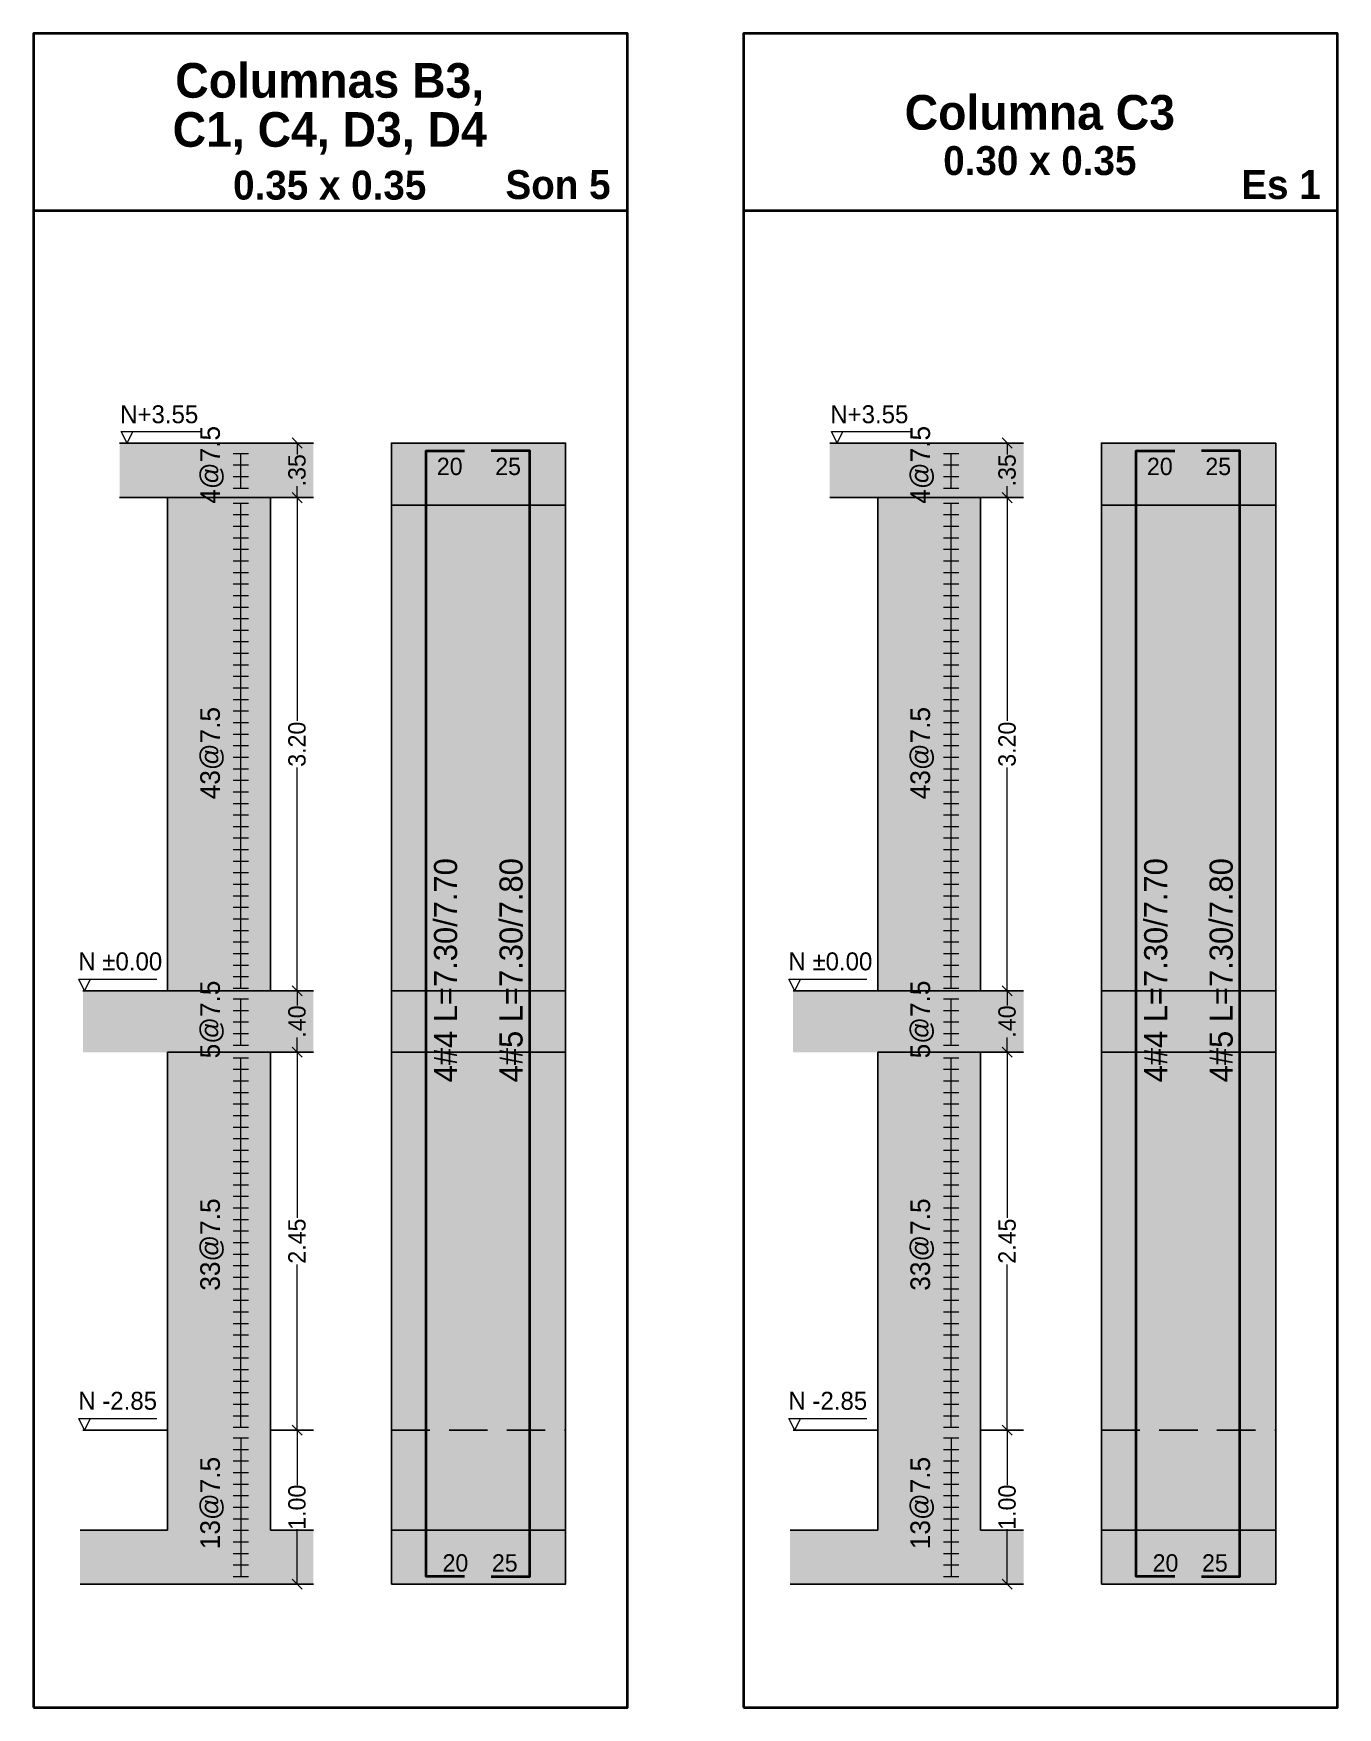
# Model space of a CAD drawing. Header units: metres. Extents: x 187 to 346, y 195 to 238.
# Drawn here: x 271.18 to 279.65, y 210.4 to 221.27 of the extents above; entities that cross this region are included whole.
import ezdxf
from ezdxf.enums import TextEntityAlignment as Align

# ---------------------------------------------------------------- set-up
doc = ezdxf.new("R2010")
doc.units = ezdxf.units.M
doc.linetypes.add('HIDDEN', pattern=[0.375, 0.25, -0.125])
doc.layers.add('Achu-Sombra 3', color=9, linetype='Continuous', lineweight=13, true_color=0xc9c9c9)
doc.layers.add('Achu-Sombra 4', color=254, linetype='Continuous', lineweight=13, true_color=0xe0e0e0)
for name, color, linetype, lineweight in [('Tex-Cuadros', 24, 'Continuous', 35), ('Tex-Tex', 8, 'Continuous', 25), ('¡Despiece-Cotas', 13, 'Continuous', 25), ('¡Despiece-Estribos', 1, 'Continuous', 13), ('¡Despiece-Refuerzo 1', 144, 'Continuous', 35), ('¡Despiece-T-refuerzo', 8, 'Continuous', 25), ('¡Despiece-Vigas', 8, 'Continuous', 25)]:
    doc.layers.add(name, color=color, linetype=linetype, lineweight=lineweight)
doc.styles.add('Century Gothic', font='GOTHIC.TTF')
doc.styles.add('Century Gothic Gordas', font='GOTHICB.TTF')
doc.styles.add('Cotas', font='GOTHIC.TTF')
doc.dimstyles.new('NINGUNA', dxfattribs={"dimtxt": 0.1125, "dimasz": 0.065, "dimexe": 0.025, "dimexo": 0.075, "dimgap": 0.005, "dimtad": 0, "dimtoh": 1, "dimzin": 4, "dimdsep": 46, "dimtxsty": 'Cotas', "dimblk": 'OBLIQUE', "dimcen": 0, "dimse1": 1, "dimse2": 1, "dimclrd": 256, "dimclre": 256, "dimclrt": 256, "dimadec": 1, "dimazin": 0, "dimtfac": 1.333333, "dimtix": 1, "dimtofl": 0, "dimtmove": 2, "dimatfit": 0, "dimfxl": 1, "dimtolj": 1, "dimtzin": 0, "dimlwd": 9, "dimlwe": 9, "dimarcsym": 0})

# ---------------------------------------------------------------- blocks, each defined once
blk = doc.blocks.new('_Oblique')
at = {"color": 0, "linetype": 'ByBlock', "lineweight": -2}
blk.add_line((-0.5, -0.5), (0.5, 0.5), dxfattribs=at)
blk = doc.blocks.new('*D336')
at = {"layer": 'Defpoints', "color": 0, "transparency": 16777216}
for p in [(277.501, 214.651), (277.607, 214.651), (277.607, 212.196)]:
    blk.add_point(p, dxfattribs=at)
at = {"layer": '¡Despiece-Cotas', "lineweight": 9, "transparency": 16777216}
for p, q in [((277.501, 214.651), (277.501, 213.575)), ((277.501, 212.196), (277.501, 213.272))]:
    blk.add_line(p, q, dxfattribs=at)
at = {"layer": '¡Despiece-Cotas', "lineweight": 9, "transparency": 16777216, "xscale": 0.065, "yscale": 0.065, "zscale": 0.065}
for p, rotation in [((277.501, 214.651), 90), ((277.501, 212.196), 270)]:
    blk.add_blockref('_Oblique', p, dxfattribs=dict(at, rotation=rotation))
at = {"layer": '¡Despiece-Cotas', "transparency": 16777216, "insert": (277.501, 213.424), "char_height": 0.1125, "attachment_point": 5, "rotation": 90, "style": 'Cotas'}
blk.add_mtext('\\A1;2.45', dxfattribs=at)
blk = doc.blocks.new('*D337')
at = {"layer": 'Defpoints', "color": 0, "transparency": 16777216}
for p in [(277.501, 215.05), (277.607, 215.05), (277.607, 214.651)]:
    blk.add_point(p, dxfattribs=at)
at = {"layer": '¡Despiece-Cotas', "lineweight": 9, "transparency": 16777216}
for p, q in [((277.501, 215.05), (277.501, 214.954)), ((277.501, 214.651), (277.501, 214.746))]:
    blk.add_line(p, q, dxfattribs=at)
at = {"layer": '¡Despiece-Cotas', "lineweight": 9, "transparency": 16777216, "xscale": 0.065, "yscale": 0.065, "zscale": 0.065}
for p, rotation in [((277.501, 215.05), 90), ((277.501, 214.651), 270)]:
    blk.add_blockref('_Oblique', p, dxfattribs=dict(at, rotation=rotation))
at = {"layer": '¡Despiece-Cotas', "transparency": 16777216, "insert": (277.501, 214.85), "char_height": 0.1125, "attachment_point": 5, "rotation": 90, "style": 'Cotas'}
blk.add_mtext('\\A1;.40', dxfattribs=at)
blk = doc.blocks.new('*D338')
at = {"layer": 'Defpoints', "color": 0, "transparency": 16777216}
for p in [(277.501, 212.196), (277.607, 212.196), (277.489, 211.196)]:
    blk.add_point(p, dxfattribs=at)
at = {"layer": '¡Despiece-Cotas', "lineweight": 9, "transparency": 16777216}
for p, q in [((277.501, 212.196), (277.501, 211.84)), ((277.501, 211.196), (277.501, 211.553))]:
    blk.add_line(p, q, dxfattribs=at)
at = {"layer": '¡Despiece-Cotas', "lineweight": 9, "transparency": 16777216, "xscale": 0.065, "yscale": 0.065, "zscale": 0.065}
for p, rotation in [((277.501, 212.196), 90), ((277.501, 211.196), 270)]:
    blk.add_blockref('_Oblique', p, dxfattribs=dict(at, rotation=rotation))
at = {"layer": '¡Despiece-Cotas', "transparency": 16777216, "insert": (277.501, 211.696), "char_height": 0.1125, "attachment_point": 5, "rotation": 90, "style": 'Cotas'}
blk.add_mtext('\\A1;1.00', dxfattribs=at)
blk = doc.blocks.new('Fleje Columnas')
at = {"layer": '¡Despiece-Estribos'}
blk.add_line((-0.0495, 0), (0.0495, 0), dxfattribs=at)
blk = doc.blocks.new('*U133')
at = {"layer": '¡Despiece-Estribos', "rotation": 90}
blk.add_blockref('Fleje Columnas', (0, 0), dxfattribs=at)
blk = doc.blocks.new('*U134')
at = {"layer": '¡Despiece-Estribos', "color": 0, "linetype": 'ByBlock', "lineweight": -2, "transparency": 16777216}
for p in [(-2.4, 0), (-2.325, 0), (-2.25, 0), (-2.175, 0), (-2.1, 0), (-2.025, 0), (-1.95, 0), (-1.875, 0), (-1.8, 0), (-1.725, 0), (-1.65, 0), (-1.575, 0), (-1.5, 0), (-1.425, 0), (-1.35, 0), (-1.275, 0), (-1.2, 0), (-1.125, 0), (-1.05, 0), (-0.975, 0), (-0.9, 0), (-0.825, 0), (-0.75, 0), (-0.675, 0), (-0.6, 0), (-0.525, 0), (-0.45, 0), (-0.375, 0), (-0.3, 0), (-0.225, 0), (-0.15, 0), (-0.075, 0), (0, 0)]:
    blk.add_blockref('*U133', p, dxfattribs=at)
blk = doc.blocks.new('*U115')
at = {"layer": '¡Despiece-Estribos', "rotation": 90}
blk.add_blockref('Fleje Columnas', (0, 0), dxfattribs=at)
blk = doc.blocks.new('*U116')
at = {"layer": '¡Despiece-Estribos', "color": 0, "linetype": 'ByBlock', "lineweight": -2, "transparency": 16777216}
for p in [(-0.3, 0), (-0.225, 0), (-0.15, 0), (-0.075, 0), (0, 0)]:
    blk.add_blockref('*U115', p, dxfattribs=at)
blk = doc.blocks.new('*U117')
at = {"layer": '¡Despiece-Estribos', "rotation": 90}
blk.add_blockref('Fleje Columnas', (0, 0), dxfattribs=at)
blk = doc.blocks.new('*U118')
at = {"layer": '¡Despiece-Estribos', "color": 0, "linetype": 'ByBlock', "lineweight": -2, "transparency": 16777216}
for p in [(-0.9, 0), (-0.825, 0), (-0.75, 0), (-0.675, 0), (-0.6, 0), (-0.525, 0), (-0.45, 0), (-0.375, 0), (-0.3, 0), (-0.225, 0), (-0.15, 0), (-0.075, 0), (0, 0)]:
    blk.add_blockref('*U117', p, dxfattribs=at)
blk = doc.blocks.new('*D339')
at = {"layer": 'Defpoints', "color": 0, "transparency": 16777216}
for p in [(277.501, 218.607), (277.607, 218.607), (277.607, 218.252)]:
    blk.add_point(p, dxfattribs=at)
at = {"layer": '¡Despiece-Cotas', "lineweight": 9, "transparency": 16777216}
for p, q in [((277.501, 218.607), (277.501, 218.532)), ((277.501, 218.252), (277.501, 218.327))]:
    blk.add_line(p, q, dxfattribs=at)
at = {"layer": '¡Despiece-Cotas', "lineweight": 9, "transparency": 16777216, "xscale": 0.065, "yscale": 0.065, "zscale": 0.065}
for p, rotation in [((277.501, 218.607), 90), ((277.501, 218.252), 270)]:
    blk.add_blockref('_Oblique', p, dxfattribs=dict(at, rotation=rotation))
at = {"layer": '¡Despiece-Cotas', "transparency": 16777216, "insert": (277.501, 218.43), "char_height": 0.1125, "attachment_point": 5, "rotation": 90, "style": 'Cotas'}
blk.add_mtext('\\A1;.35', dxfattribs=at)
blk = doc.blocks.new('*U119')
at = {"layer": '¡Despiece-Estribos', "rotation": 90}
blk.add_blockref('Fleje Columnas', (0, 0), dxfattribs=at)
blk = doc.blocks.new('*U120')
at = {"layer": '¡Despiece-Estribos', "color": 0, "linetype": 'ByBlock', "lineweight": -2, "transparency": 16777216}
for p in [(-3.15, 0), (-3.075, 0), (-3, 0), (-2.925, 0), (-2.85, 0), (-2.775, 0), (-2.7, 0), (-2.625, 0), (-2.55, 0), (-2.475, 0), (-2.4, 0), (-2.325, 0), (-2.25, 0), (-2.175, 0), (-2.1, 0), (-2.025, 0), (-1.95, 0), (-1.875, 0), (-1.8, 0), (-1.725, 0), (-1.65, 0), (-1.575, 0), (-1.5, 0), (-1.425, 0), (-1.35, 0), (-1.275, 0), (-1.2, 0), (-1.125, 0), (-1.05, 0), (-0.975, 0), (-0.9, 0), (-0.825, 0), (-0.75, 0), (-0.675, 0), (-0.6, 0), (-0.525, 0), (-0.45, 0), (-0.375, 0), (-0.3, 0), (-0.225, 0), (-0.15, 0), (-0.075, 0), (0, 0)]:
    blk.add_blockref('*U119', p, dxfattribs=at)
blk = doc.blocks.new('*U135')
at = {"layer": '¡Despiece-Estribos', "rotation": 90}
blk.add_blockref('Fleje Columnas', (0, 0), dxfattribs=at)
blk = doc.blocks.new('*U136')
at = {"layer": '¡Despiece-Estribos', "color": 0, "linetype": 'ByBlock', "lineweight": -2, "transparency": 16777216}
for p in [(-0.225, 0), (-0.15, 0), (-0.075, 0), (0, 0)]:
    blk.add_blockref('*U135', p, dxfattribs=at)
blk = doc.blocks.new('*D340')
at = {"layer": 'Defpoints', "color": 0, "transparency": 16777216}
for p in [(277.501, 218.252), (277.607, 218.252), (277.607, 215.05)]:
    blk.add_point(p, dxfattribs=at)
at = {"layer": '¡Despiece-Cotas', "lineweight": 9, "transparency": 16777216}
for p, q in [((277.501, 218.252), (277.501, 216.803)), ((277.501, 215.05), (277.501, 216.5))]:
    blk.add_line(p, q, dxfattribs=at)
at = {"layer": '¡Despiece-Cotas', "lineweight": 9, "transparency": 16777216, "xscale": 0.065, "yscale": 0.065, "zscale": 0.065}
for p, rotation in [((277.501, 218.252), 90), ((277.501, 215.05), 270)]:
    blk.add_blockref('_Oblique', p, dxfattribs=dict(at, rotation=rotation))
at = {"layer": '¡Despiece-Cotas', "transparency": 16777216, "insert": (277.501, 216.651), "char_height": 0.1125, "attachment_point": 5, "rotation": 90, "style": 'Cotas'}
blk.add_mtext('\\A1;3.20', dxfattribs=at)
blk = doc.blocks.new('*D327')
at = {"layer": 'Defpoints', "color": 0, "transparency": 16777216}
for p in [(272.889, 214.651), (272.995, 214.651), (272.995, 212.196)]:
    blk.add_point(p, dxfattribs=at)
at = {"layer": '¡Despiece-Cotas', "lineweight": 9, "transparency": 16777216}
for p, q in [((272.889, 214.651), (272.889, 213.575)), ((272.889, 212.196), (272.889, 213.272))]:
    blk.add_line(p, q, dxfattribs=at)
at = {"layer": '¡Despiece-Cotas', "lineweight": 9, "transparency": 16777216, "xscale": 0.065, "yscale": 0.065, "zscale": 0.065}
for p, rotation in [((272.889, 214.651), 90), ((272.889, 212.196), 270)]:
    blk.add_blockref('_Oblique', p, dxfattribs=dict(at, rotation=rotation))
at = {"layer": '¡Despiece-Cotas', "transparency": 16777216, "insert": (272.889, 213.424), "char_height": 0.1125, "attachment_point": 5, "rotation": 90, "style": 'Cotas'}
blk.add_mtext('\\A1;2.45', dxfattribs=at)
blk = doc.blocks.new('*D328')
at = {"layer": 'Defpoints', "color": 0, "transparency": 16777216}
for p in [(272.889, 215.05), (272.995, 215.05), (272.995, 214.651)]:
    blk.add_point(p, dxfattribs=at)
at = {"layer": '¡Despiece-Cotas', "lineweight": 9, "transparency": 16777216}
for p, q in [((272.889, 215.05), (272.889, 214.954)), ((272.889, 214.651), (272.889, 214.746))]:
    blk.add_line(p, q, dxfattribs=at)
at = {"layer": '¡Despiece-Cotas', "lineweight": 9, "transparency": 16777216, "xscale": 0.065, "yscale": 0.065, "zscale": 0.065}
for p, rotation in [((272.889, 215.05), 90), ((272.889, 214.651), 270)]:
    blk.add_blockref('_Oblique', p, dxfattribs=dict(at, rotation=rotation))
at = {"layer": '¡Despiece-Cotas', "transparency": 16777216, "insert": (272.889, 214.85), "char_height": 0.1125, "attachment_point": 5, "rotation": 90, "style": 'Cotas'}
blk.add_mtext('\\A1;.40', dxfattribs=at)
blk = doc.blocks.new('*D329')
at = {"layer": 'Defpoints', "color": 0, "transparency": 16777216}
for p in [(272.889, 212.196), (272.995, 212.196), (272.877, 211.196)]:
    blk.add_point(p, dxfattribs=at)
at = {"layer": '¡Despiece-Cotas', "lineweight": 9, "transparency": 16777216}
for p, q in [((272.889, 212.196), (272.889, 211.84)), ((272.889, 211.196), (272.889, 211.553))]:
    blk.add_line(p, q, dxfattribs=at)
at = {"layer": '¡Despiece-Cotas', "lineweight": 9, "transparency": 16777216, "xscale": 0.065, "yscale": 0.065, "zscale": 0.065}
for p, rotation in [((272.889, 212.196), 90), ((272.889, 211.196), 270)]:
    blk.add_blockref('_Oblique', p, dxfattribs=dict(at, rotation=rotation))
at = {"layer": '¡Despiece-Cotas', "transparency": 16777216, "insert": (272.889, 211.696), "char_height": 0.1125, "attachment_point": 5, "rotation": 90, "style": 'Cotas'}
blk.add_mtext('\\A1;1.00', dxfattribs=at)
blk = doc.blocks.new('*U137')
at = {"layer": '¡Despiece-Estribos', "rotation": 90}
blk.add_blockref('Fleje Columnas', (0, 0), dxfattribs=at)
blk = doc.blocks.new('*U138')
at = {"layer": '¡Despiece-Estribos', "color": 0, "linetype": 'ByBlock', "lineweight": -2, "transparency": 16777216}
for p in [(-2.4, 0), (-2.325, 0), (-2.25, 0), (-2.175, 0), (-2.1, 0), (-2.025, 0), (-1.95, 0), (-1.875, 0), (-1.8, 0), (-1.725, 0), (-1.65, 0), (-1.575, 0), (-1.5, 0), (-1.425, 0), (-1.35, 0), (-1.275, 0), (-1.2, 0), (-1.125, 0), (-1.05, 0), (-0.975, 0), (-0.9, 0), (-0.825, 0), (-0.75, 0), (-0.675, 0), (-0.6, 0), (-0.525, 0), (-0.45, 0), (-0.375, 0), (-0.3, 0), (-0.225, 0), (-0.15, 0), (-0.075, 0), (0, 0)]:
    blk.add_blockref('*U137', p, dxfattribs=at)
blk = doc.blocks.new('*U139')
at = {"layer": '¡Despiece-Estribos', "rotation": 90}
blk.add_blockref('Fleje Columnas', (0, 0), dxfattribs=at)
blk = doc.blocks.new('*U140')
at = {"layer": '¡Despiece-Estribos', "color": 0, "linetype": 'ByBlock', "lineweight": -2, "transparency": 16777216}
for p in [(-0.3, 0), (-0.225, 0), (-0.15, 0), (-0.075, 0), (0, 0)]:
    blk.add_blockref('*U139', p, dxfattribs=at)
blk = doc.blocks.new('*U141')
at = {"layer": '¡Despiece-Estribos', "rotation": 90}
blk.add_blockref('Fleje Columnas', (0, 0), dxfattribs=at)
blk = doc.blocks.new('*U153')
at = {"layer": '¡Despiece-Estribos', "color": 0, "linetype": 'ByBlock', "lineweight": -2, "transparency": 16777216}
for p in [(-0.9, 0), (-0.825, 0), (-0.75, 0), (-0.675, 0), (-0.6, 0), (-0.525, 0), (-0.45, 0), (-0.375, 0), (-0.3, 0), (-0.225, 0), (-0.15, 0), (-0.075, 0), (0, 0)]:
    blk.add_blockref('*U141', p, dxfattribs=at)
blk = doc.blocks.new('*D330')
at = {"layer": 'Defpoints', "color": 0, "transparency": 16777216}
for p in [(272.889, 218.607), (272.995, 218.607), (272.995, 218.252)]:
    blk.add_point(p, dxfattribs=at)
at = {"layer": '¡Despiece-Cotas', "lineweight": 9, "transparency": 16777216}
for p, q in [((272.889, 218.607), (272.889, 218.532)), ((272.889, 218.252), (272.889, 218.327))]:
    blk.add_line(p, q, dxfattribs=at)
at = {"layer": '¡Despiece-Cotas', "lineweight": 9, "transparency": 16777216, "xscale": 0.065, "yscale": 0.065, "zscale": 0.065}
for p, rotation in [((272.889, 218.607), 90), ((272.889, 218.252), 270)]:
    blk.add_blockref('_Oblique', p, dxfattribs=dict(at, rotation=rotation))
at = {"layer": '¡Despiece-Cotas', "transparency": 16777216, "insert": (272.889, 218.43), "char_height": 0.1125, "attachment_point": 5, "rotation": 90, "style": 'Cotas'}
blk.add_mtext('\\A1;.35', dxfattribs=at)
blk = doc.blocks.new('*U142')
at = {"layer": '¡Despiece-Estribos', "rotation": 90}
blk.add_blockref('Fleje Columnas', (0, 0), dxfattribs=at)
blk = doc.blocks.new('*U143')
at = {"layer": '¡Despiece-Estribos', "color": 0, "linetype": 'ByBlock', "lineweight": -2, "transparency": 16777216}
for p in [(-3.15, 0), (-3.075, 0), (-3, 0), (-2.925, 0), (-2.85, 0), (-2.775, 0), (-2.7, 0), (-2.625, 0), (-2.55, 0), (-2.475, 0), (-2.4, 0), (-2.325, 0), (-2.25, 0), (-2.175, 0), (-2.1, 0), (-2.025, 0), (-1.95, 0), (-1.875, 0), (-1.8, 0), (-1.725, 0), (-1.65, 0), (-1.575, 0), (-1.5, 0), (-1.425, 0), (-1.35, 0), (-1.275, 0), (-1.2, 0), (-1.125, 0), (-1.05, 0), (-0.975, 0), (-0.9, 0), (-0.825, 0), (-0.75, 0), (-0.675, 0), (-0.6, 0), (-0.525, 0), (-0.45, 0), (-0.375, 0), (-0.3, 0), (-0.225, 0), (-0.15, 0), (-0.075, 0), (0, 0)]:
    blk.add_blockref('*U142', p, dxfattribs=at)
blk = doc.blocks.new('*U151')
at = {"layer": '¡Despiece-Estribos', "rotation": 90}
blk.add_blockref('Fleje Columnas', (0, 0), dxfattribs=at)
blk = doc.blocks.new('*U152')
at = {"layer": '¡Despiece-Estribos', "color": 0, "linetype": 'ByBlock', "lineweight": -2, "transparency": 16777216}
for p in [(-0.225, 0), (-0.15, 0), (-0.075, 0), (0, 0)]:
    blk.add_blockref('*U151', p, dxfattribs=at)
blk = doc.blocks.new('*D331')
at = {"layer": 'Defpoints', "color": 0, "transparency": 16777216}
for p in [(272.889, 218.252), (272.995, 218.252), (272.995, 215.05)]:
    blk.add_point(p, dxfattribs=at)
at = {"layer": '¡Despiece-Cotas', "lineweight": 9, "transparency": 16777216}
for p, q in [((272.889, 218.252), (272.889, 216.803)), ((272.889, 215.05), (272.889, 216.5))]:
    blk.add_line(p, q, dxfattribs=at)
at = {"layer": '¡Despiece-Cotas', "lineweight": 9, "transparency": 16777216, "xscale": 0.065, "yscale": 0.065, "zscale": 0.065}
for p, rotation in [((272.889, 218.252), 90), ((272.889, 215.05), 270)]:
    blk.add_blockref('_Oblique', p, dxfattribs=dict(at, rotation=rotation))
at = {"layer": '¡Despiece-Cotas', "transparency": 16777216, "insert": (272.889, 216.651), "char_height": 0.1125, "attachment_point": 5, "rotation": 90, "style": 'Cotas'}
blk.add_mtext('\\A1;3.20', dxfattribs=at)

msp = doc.modelspace()

# ---------------------------------------------------------------- linework, layer by layer
at = {"layer": 'Achu-Sombra 3'}
for points in [[(271.7363, 218.2524), (271.7363, 218.6067), (272.9952, 218.2524), (272.9952, 218.6067)], [(273.5015, 218.204), (273.5015, 218.6067), (274.6332, 218.204), (274.6332, 218.6067)], [(276.3485, 218.2524), (276.3485, 218.6067), (277.6074, 218.2524), (277.6074, 218.6067)], [(278.1137, 218.204), (278.1137, 218.6067), (279.2454, 218.204), (279.2454, 218.6067)], [(271.4988, 214.6506), (271.4988, 215.05), (272.9952, 214.6506), (272.9952, 215.05)], [(273.5015, 214.6506), (273.5015, 215.0533), (274.6332, 214.6506), (274.6332, 215.0533)], [(276.111, 214.6506), (276.111, 215.05), (277.6074, 214.6506), (277.6074, 215.05)], [(278.1137, 214.6506), (278.1137, 215.0533), (279.2454, 214.6506), (279.2454, 215.0533)], [(271.4795, 211.1965), (271.4795, 211.5465), (272.9952, 211.1965), (272.9952, 211.5465)], [(273.5015, 211.5465), (273.5015, 211.1965), (274.6332, 211.5465), (274.6332, 211.1965)], [(276.0917, 211.1965), (276.0917, 211.5465), (277.6074, 211.1965), (277.6074, 211.5465)], [(278.1137, 211.5465), (278.1137, 211.1965), (279.2454, 211.5465), (279.2454, 211.1965)]]:
    msp.add_solid(points, dxfattribs=at)
at = {"layer": 'Achu-Sombra 4'}
for points in [[(272.0487, 218.2524), (272.7164, 218.2524), (272.0487, 214.4), (272.7164, 214.4)], [(273.5015, 218.204), (274.6332, 218.204), (273.5015, 215.0533), (274.6332, 215.0533)], [(276.6609, 218.2524), (277.3286, 218.2524), (276.6609, 214.4), (277.3286, 214.4)], [(278.1137, 218.204), (279.2454, 218.204), (278.1137, 215.0533), (279.2454, 215.0533)], [(272.0487, 214.6506), (272.7164, 214.6506), (272.0487, 211.5465), (272.7164, 211.5465)], [(273.5015, 214.6506), (274.6332, 214.6506), (273.5015, 211.5465), (274.6332, 211.5465)], [(276.6609, 214.6506), (277.3286, 214.6506), (276.6609, 211.5465), (277.3286, 211.5465)], [(278.1137, 214.6506), (279.2454, 214.6506), (278.1137, 211.5465), (279.2454, 211.5465)]]:
    msp.add_solid(points, dxfattribs=at)
at = {"layer": 'Tex-Cuadros'}
for points in [[(271.1772, 210.3953), (275.0347, 210.3953), (275.0347, 221.2664), (271.1772, 221.2664)], [(271.1772, 220.1174), (275.0347, 220.1174), (275.0347, 221.2664), (271.1772, 221.2664)], [(275.7894, 210.3953), (279.6469, 210.3953), (279.6469, 221.2664), (275.7894, 221.2664)], [(275.7894, 220.1174), (279.6469, 220.1174), (279.6469, 221.2664), (275.7894, 221.2664)]]:
    msp.add_lwpolyline(points, close=True, dxfattribs=at)
at = {"layer": '¡Despiece-Estribos'}
for p, q in [((271.7849, 218.6067), (271.7474, 218.6817)), ((271.7474, 218.6817), (272.2662, 218.6817)), ((271.7849, 218.6067), (271.8224, 218.6817)), ((276.3971, 218.6067), (276.3596, 218.6817)), ((276.3596, 218.6817), (276.8784, 218.6817)), ((276.3971, 218.6067), (276.4346, 218.6817)), ((272.5247, 218.3143), (272.5247, 218.5393)), ((277.1369, 218.3143), (277.1369, 218.5393)), ((272.5247, 215.067), (272.5247, 218.217)), ((277.1369, 215.067), (277.1369, 218.217)), ((271.5091, 215.05), (271.4716, 215.125)), ((271.4716, 215.125), (271.9783, 215.125)), ((271.5091, 215.05), (271.5466, 215.125)), ((276.1213, 215.05), (276.0838, 215.125)), ((276.0838, 215.125), (276.5905, 215.125)), ((276.1213, 215.05), (276.1588, 215.125)), ((272.5247, 214.6971), (272.5247, 214.9971)), ((277.1369, 214.6971), (277.1369, 214.9971)), ((272.5247, 212.2134), (272.5247, 214.6151)), ((277.1369, 212.2134), (277.1369, 214.6151)), ((271.5091, 212.1965), (271.4716, 212.2715)), ((271.4716, 212.2715), (271.9783, 212.2715)), ((271.5091, 212.1965), (271.5466, 212.2715)), ((276.1213, 212.1965), (276.0838, 212.2715)), ((276.0838, 212.2715), (276.5905, 212.2715)), ((276.1213, 212.1965), (276.1588, 212.2715)), ((272.5247, 212.1465), (272.5247, 211.2465)), ((277.1369, 212.1465), (277.1369, 211.2465))]:
    msp.add_line(p, q, dxfattribs=at)
at = {"layer": '¡Despiece-Refuerzo 1'}
for points in [[(273.9773, 211.2465), (273.7273, 211.2465), (273.7273, 218.5567), (273.9773, 218.5567)], [(274.1502, 211.2465), (274.4002, 211.2465), (274.4002, 218.5567), (274.1502, 218.5567)], [(278.5895, 211.2465), (278.3395, 211.2465), (278.3395, 218.5567), (278.5895, 218.5567)], [(278.7624, 211.2465), (279.0124, 211.2465), (279.0124, 218.5567), (278.7624, 218.5567)]]:
    msp.add_lwpolyline(points, dxfattribs=at)
at = {"layer": '¡Despiece-Vigas'}
for p, q in [((271.7363, 218.6067), (272.9952, 218.6067)), ((276.3485, 218.6067), (277.6074, 218.6067)), ((271.7363, 218.2524), (272.9952, 218.2524)), ((272.0487, 215.05), (272.0487, 218.2524)), ((272.7164, 215.05), (272.7164, 218.2524)), ((273.5015, 218.204), (274.6332, 218.204)), ((273.5015, 218.204), (274.6332, 218.204)), ((276.3485, 218.2524), (277.6074, 218.2524)), ((276.6609, 215.05), (276.6609, 218.2524)), ((277.3286, 215.05), (277.3286, 218.2524)), ((278.1137, 218.204), (279.2454, 218.204)), ((278.1137, 218.204), (279.2454, 218.204)), ((271.4988, 215.05), (272.0487, 215.05)), ((272.0487, 215.05), (272.9952, 215.05)), ((272.7164, 215.05), (272.9952, 215.05)), ((273.5015, 215.05), (274.6332, 215.05)), ((276.111, 215.05), (276.6609, 215.05)), ((276.6609, 215.05), (277.6074, 215.05)), ((277.3286, 215.05), (277.6074, 215.05)), ((278.1137, 215.05), (279.2454, 215.05)), ((272.0487, 214.6506), (272.9952, 214.6506)), ((272.0487, 211.5465), (272.0487, 214.6506)), ((272.7164, 211.5465), (272.7164, 214.6506)), ((272.7164, 214.4), (272.7164, 214.6506)), ((273.5015, 214.6506), (274.6332, 214.6506)), ((273.5015, 214.6506), (274.6332, 214.6506)), ((276.6609, 214.6506), (277.6074, 214.6506)), ((276.6609, 211.5465), (276.6609, 214.6506)), ((277.3286, 211.5465), (277.3286, 214.6506)), ((277.3286, 214.4), (277.3286, 214.6506)), ((278.1137, 214.6506), (279.2454, 214.6506)), ((278.1137, 214.6506), (279.2454, 214.6506)), ((271.4988, 212.1965), (272.0487, 212.1965)), ((272.7164, 212.1965), (272.9952, 212.1965)), ((276.111, 212.1965), (276.6609, 212.1965)), ((277.3286, 212.1965), (277.6074, 212.1965)), ((271.4795, 211.5465), (272.0487, 211.5465)), ((272.7164, 211.5465), (272.9952, 211.5465)), ((273.5015, 211.5465), (274.6332, 211.5465)), ((276.0917, 211.5465), (276.6609, 211.5465)), ((277.3286, 211.5465), (277.6074, 211.5465)), ((278.1137, 211.5465), (279.2454, 211.5465)), ((271.4795, 211.1965), (272.9952, 211.1965)), ((276.0917, 211.1965), (277.6074, 211.1965))]:
    msp.add_line(p, q, dxfattribs=at)
at = {"layer": '¡Despiece-Vigas', "linetype": 'HIDDEN'}
for p, q in [((273.5015, 212.1965), (274.6332, 212.1965)), ((278.1137, 212.1965), (279.2454, 212.1965))]:
    msp.add_line(p, q, dxfattribs=at)
at = {"layer": '¡Despiece-Vigas'}
for points in [[(273.5015, 211.1965), (274.6332, 211.1965), (274.6332, 218.6067), (273.5015, 218.6067)], [(278.1137, 211.1965), (279.2454, 211.1965), (279.2454, 218.6067), (278.1137, 218.6067)]]:
    msp.add_lwpolyline(points, close=True, dxfattribs=at)

# ---------------------------------------------------------------- block references
at = {"layer": '¡Despiece-Estribos', "xscale": -1, "rotation": 270}
for name, p in [('*U152', (272.5247, 218.5393)), ('*U136', (277.1369, 218.5393)), ('*U143', (272.5247, 218.217)), ('*U120', (277.1369, 218.217)), ('*U140', (272.5247, 214.9971)), ('*U116', (277.1369, 214.9971)), ('*U138', (272.5247, 214.6151)), ('*U134', (277.1369, 214.6151)), ('*U153', (272.5247, 212.1465)), ('*U118', (277.1369, 212.1465))]:
    msp.add_blockref(name, p, dxfattribs=at)

# ---------------------------------------------------------------- texts
at = {"layer": 'Tex-Tex', "style": 'Century Gothic Gordas'}
for s, height, p in [('Columnas B3,', 0.225, (273.1012, 220.9618)), ('Columna C3', 0.225, (277.7134, 220.7542)), ('C1, C4, D3, D4', 0.225, (273.1012, 220.6432)), ('0.30 x 0.35', 0.1875, (277.7134, 220.4412)), ('0.35 x 0.35', 0.1875, (273.1012, 220.2816))]:
    msp.add_text(s, height=height, dxfattribs=at).set_placement(p, align=Align.MIDDLE_CENTER)
for s, p in [('Son 5', (274.9254, 220.1914)), ('Es 1', (279.5376, 220.1914))]:
    msp.add_text(s, height=0.1875, dxfattribs=at).set_placement(p, align=Align.RIGHT)
at = {"layer": '¡Despiece-Estribos', "style": 'Century Gothic'}
for s, p in [('N+3.55', (271.74, 218.7355)), ('N+3.55', (276.3522, 218.7355)), ('N ±0.00', (271.4681, 215.1825)), ('N ±0.00', (276.0803, 215.1825)), ('N -2.85', (271.4681, 212.3289)), ('N -2.85', (276.0803, 212.3289))]:
    msp.add_text(s, height=0.11667, dxfattribs=at).set_placement(p)
for s, p in [('4@7.5', (272.388, 218.4654)), ('4@7.5', (277.0002, 218.4654)), ('43@7.5', (272.388, 216.5929)), ('43@7.5', (277.0002, 216.5929)), ('5@7.5', (272.388, 214.8635)), ('5@7.5', (277.0002, 214.8635)), ('33@7.5', (272.388, 213.4018)), ('33@7.5', (277.0002, 213.4018)), ('13@7.5', (272.388, 211.7232)), ('13@7.5', (277.0002, 211.7232))]:
    msp.add_text(s, height=0.1275, rotation=90, dxfattribs=at).set_placement(p, align=Align.CENTER)
at = {"layer": '¡Despiece-T-refuerzo', "style": 'Century Gothic'}
for s, p in [('20', (273.8805, 218.3989)), ('20', (273.8805, 218.3989)), ('25', (274.2598, 218.3989)), ('20', (278.4927, 218.3989)), ('20', (278.4927, 218.3989)), ('25', (278.872, 218.3989)), ('20', (273.9175, 211.2782)), ('25', (274.2383, 211.2782)), ('20', (278.5297, 211.2782)), ('25', (278.8505, 211.2782))]:
    msp.add_text(s, height=0.1125, dxfattribs=at).set_placement(p, align=Align.CENTER)
for s, p in [('4#4 L=7.30/7.70', (273.9286, 215.1831)), ('4#5 L=7.30/7.80', (274.3538, 215.1831)), ('4#4 L=7.30/7.70', (278.5408, 215.1831)), ('4#5 L=7.30/7.80', (278.966, 215.1831))]:
    msp.add_text(s, height=0.15, rotation=90, dxfattribs=at).set_placement(p, align=Align.CENTER)

# ---------------------------------------------------------------- dimensions: what is measured, and where the dimension line sits
at = {"layer": '¡Despiece-Cotas'}
for base, p1, p2, picture, middle in [((272.8886, 218.6067), (272.9952, 218.2524), (272.9952, 218.6067), '*D330', (272.8886, 218.4296)), ((277.5008, 218.6067), (277.6074, 218.2524), (277.6074, 218.6067), '*D339', (277.5008, 218.4296)), ((272.8886, 218.2524), (272.9952, 215.05), (272.9952, 218.2524), '*D331', (272.8886, 216.6512)), ((277.5008, 218.2524), (277.6074, 215.05), (277.6074, 218.2524), '*D340', (277.5008, 216.6512)), ((272.8886, 215.05), (272.9952, 214.6506), (272.9952, 215.05), '*D328', (272.8886, 214.8503)), ((277.5008, 215.05), (277.6074, 214.6506), (277.6074, 215.05), '*D337', (277.5008, 214.8503)), ((272.8886, 214.6506), (272.9952, 212.1965), (272.9952, 214.6506), '*D327', (272.8886, 213.4235)), ((277.5008, 214.6506), (277.6074, 212.1965), (277.6074, 214.6506), '*D336', (277.5008, 213.4235)), ((272.8886, 212.1965), (272.8768, 211.1965), (272.9952, 212.1965), '*D329', (272.8886, 211.6965)), ((277.5008, 212.1965), (277.489, 211.1965), (277.6074, 212.1965), '*D338', (277.5008, 211.6965))]:
    dim = msp.add_linear_dim(base=base, p1=p1, p2=p2, angle=90, dimstyle='NINGUNA', dxfattribs=at)
    dim.commit()
    dim.dimension.update_dxf_attribs({"geometry": picture, "text_midpoint": middle})

doc.saveas('drawing.dxf')
